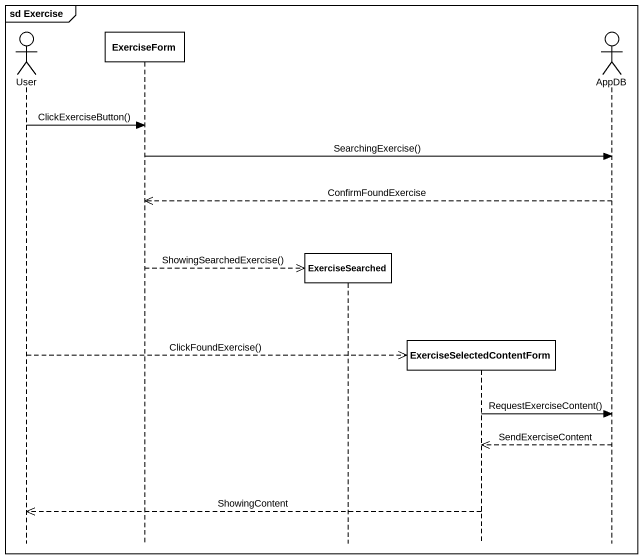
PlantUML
@startuml
mainframe sd Exercise
hide footbox
actor User
participant ExerciseForm
participant ExerciseSearched
participant ExerciseSelectedContentForm
actor AppDB

User -> ExerciseForm : ClickExerciseButton()
ExerciseForm -> AppDB : SearchingExercise()
AppDB -->> ExerciseForm : ConfirmFoundExercise
ExerciseForm -->> ExerciseSearched ** : ShowingSearchedExercise()
User -->> ExerciseSelectedContentForm ** : ClickFoundExercise()
ExerciseSelectedContentForm -> AppDB : RequestExerciseContent()
AppDB -->> ExerciseSelectedContentForm : SendExerciseContent
ExerciseSelectedContentForm -->> User : ShowingContent
@enduml
